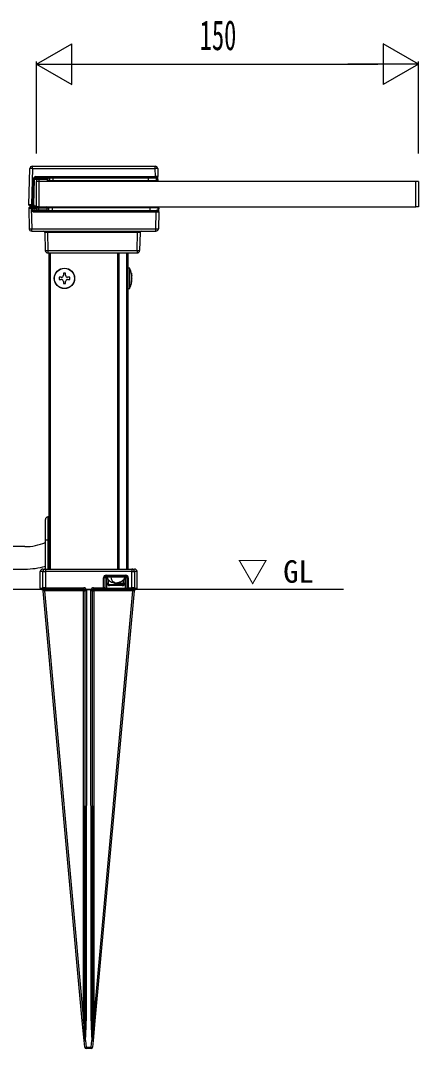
# Model space of a CAD drawing. Units: millimetres, scale not verified. Extents: x -841 to 841, y -594 to 594.
# Drawn here: x 2.8 to 159, y -239 to 164.1 of the extents above; entities that cross this region are included whole.
import ezdxf
from ezdxf.enums import TextEntityAlignment as Align

# ---------------------------------------------------------------- set-up
doc = ezdxf.new("R2010")
doc.units = ezdxf.units.MM
doc.header["$LTSCALE"] = 2
for name, color, linetype in [('0-1_USER1', 3, 'Continuous'), ('0-2_YKK_13', 4, 'Continuous'), ('0-3_YKK_D', 6, 'Continuous'), ('0-5_YSS_K', 3, 'Continuous')]:
    doc.layers.add(name, color=color, linetype=linetype)
doc.styles.add('ＭＳ ゴシック', font='')
doc.styles.get('ＭＳ ゴシック').set_extended_font_data('MS Gothic')

msp = doc.modelspace()

# ---------------------------------------------------------------- linework, layer by layer
at = {"layer": '0-2_YKK_13'}
for p, q in [((6.025, 91.792), (6.397, 106.011)), ((7.397, 106.011), (7.025, 91.792)), ((7.397, 106.011), (7.397, 106.984)), ((7.397, 106.984), (55.611, 106.984)), ((7.397, 106.011), (55.611, 106.011)), ((55.611, 106.011), (55.611, 106.984)), ((55.692, 102.898), (55.611, 106.011)), ((56.61, 106.011), (56.692, 102.898)), ((7.618, 91.792), (7.793, 101.812)), ((8.018, 91.779), (8.193, 101.795)), ((9.004, 101.795), (8.193, 101.795)), ((8.793, 102.898), (55.692, 102.898)), ((8.793, 102.898), (8.793, 102.384)), ((8.793, 102.384), (55.692, 102.384)), ((9.004, 101.795), (9.004, 102.384)), ((9.004, 101.795), (9.004, 100.984)), ((9.004, 90.984), (9.004, 100.984)), ((10.004, 100.984), (9.004, 100.984)), ((10.004, 100.984), (10.004, 90.984)), ((158.004, 100.984), (10.004, 100.984)), ((13.329, 100.984), (13.343, 101.795)), ((14.104, 101.384), (13.335, 101.384)), ((15.604, 101.384), (15.604, 102.384)), ((15.604, 101.384), (53.004, 101.384)), ((20.297, 101.384), (20.326, 100.984)), ((41.211, 101.384), (41.182, 100.984)), ((53.004, 101.384), (53.004, 102.384)), ((53.004, 101.384), (56.004, 101.384)), ((55.004, 101.384), (54.933, 100.984)), ((55.329, 100.984), (55.335, 101.384)), ((56.004, 102.384), (55.692, 102.384)), ((56.004, 102.384), (56.004, 101.384)), ((56.154, 101.795), (56.004, 101.795)), ((56.192, 102.384), (56.154, 102.384)), ((56.154, 101.795), (56.154, 102.384)), ((56.154, 101.795), (56.154, 100.984)), ((56.321, 101.795), (56.154, 101.795)), ((56.321, 101.795), (56.342, 100.984)), ((56.72, 101.812), (56.742, 100.984)), ((158.004, 90.984), (158.004, 100.984)), ((159.004, 100.984), (158.004, 100.984)), ((5.988, 90.476), (6.128, 82.467)), ((6.506, 91.386), (6.508, 91.279)), ((6.508, 91.279), (7.004, 91.279)), ((6.626, 91.484), (7.025, 91.484)), ((6.713, 90.984), (6.988, 90.984)), ((6.807, 90.984), (7.004, 90.984)), ((6.988, 90.984), (7.513, 90.984)), ((6.988, 90.984), (6.988, 90.476)), ((6.988, 90.476), (7.128, 82.467)), ((7.513, 90.476), (6.988, 90.476)), ((7.004, 91.386), (7.004, 91.484)), ((7.004, 91.279), (7.004, 91.386)), ((7.429, 91.279), (7.004, 91.279)), ((7.004, 91.279), (7.004, 90.984)), ((7.025, 91.792), (7.618, 91.792)), ((7.025, 91.484), (7.025, 91.792)), ((7.618, 91.484), (7.025, 91.484)), ((7.431, 91.386), (7.429, 91.279)), ((7.429, 91.279), (7.429, 90.984)), ((7.429, 90.984), (7.726, 90.984)), ((7.431, 91.386), (7.431, 91.484)), ((7.513, 90.984), (9.004, 90.984)), ((7.513, 90.476), (7.513, 90.984)), ((7.537, 89.076), (7.513, 90.476)), ((7.537, 89.076), (55.995, 89.076)), ((7.618, 91.484), (7.618, 91.792)), ((7.618, 91.484), (7.718, 91.484)), ((8.03, 91.779), (7.996, 91.639)), ((7.997, 91.674), (8.03, 91.779)), ((8.013, 90.493), (8.023, 89.879)), ((8.03, 91.779), (8.018, 91.779)), ((8.022, 91.279), (8.03, 91.779)), ((9.004, 91.279), (8.022, 91.279)), ((8.023, 89.879), (9.004, 89.879)), ((8.191, 90.984), (9.004, 90.984)), ((8.323, 89.584), (55.995, 89.584)), ((10.004, 90.984), (9.004, 90.984)), ((9.004, 90.493), (9.004, 89.879)), ((10.004, 90.493), (9.004, 90.493)), ((9.004, 89.879), (9.004, 89.584)), ((10.004, 90.984), (158.004, 90.984)), ((10.004, 89.879), (10.004, 90.493)), ((10.004, 89.879), (10.004, 89.584)), ((13.203, 90.584), (13.704, 90.584)), ((13.223, 89.879), (13.213, 90.493)), ((13.704, 90.584), (13.704, 89.584)), ((15.204, 90.584), (13.704, 90.584)), ((13.704, 89.584), (15.204, 89.584)), ((53.604, 90.584), (15.204, 90.584)), ((15.204, 90.584), (15.204, 89.584)), ((15.204, 89.584), (53.604, 89.584)), ((20.297, 90.584), (20.326, 90.984)), ((41.211, 90.584), (41.182, 90.984)), ((56.604, 90.584), (53.604, 90.584)), ((53.604, 89.584), (53.604, 90.584)), ((53.604, 89.584), (56.604, 89.584)), ((55.004, 90.584), (54.933, 90.984)), ((55.88, 82.467), (55.995, 89.076)), ((55.948, 90.984), (56.129, 90.984)), ((56.204, 90.584), (56.204, 90.984)), ((56.52, 90.493), (56.52, 90.984)), ((56.604, 90.584), (56.604, 89.584)), ((56.995, 89.076), (56.88, 82.467)), ((57.009, 89.86), (57.016, 90.253)), ((57.02, 90.476), (57.016, 90.253)), ((7.128, 82.467), (55.88, 82.467)), ((7.128, 81.484), (7.128, 82.467)), ((7.128, 81.484), (55.88, 81.484)), ((11.797, 81.484), (11.967, 81.46)), ((11.952, 81.484), (11.956, 81.47)), ((12.306, 80.999), (12.294, 80.998)), ((12.294, 80.998), (12.478, 73.958)), ((13.009, 81.479), (13, 81.484)), ((13.083, 81.46), (13.211, 81.484)), ((13.294, 80.998), (13.137, 80.999)), ((13.176, 81.483), (13.173, 81.484)), ((13.294, 81.484), (13.294, 80.998)), ((48.714, 80.998), (13.294, 80.998)), ((13.294, 80.998), (13.478, 73.958)), ((48.53, 73.958), (48.714, 80.998)), ((49.714, 80.998), (49.529, 73.958)), ((55.88, 81.484), (55.88, 82.467)), ((13.478, 73.958), (13.478, 72.984)), ((13.478, 72.984), (48.53, 72.984)), ((14.004, -51.016), (14.004, 72.984)), ((14.504, -51.016), (14.504, 72.984)), ((40.904, -51.016), (40.904, 72.984)), ((41.204, 72.984), (41.204, -51.016)), ((41.504, -51.016), (41.504, 72.984)), ((44.504, -51.016), (44.504, 72.984)), ((45.004, -51.016), (45.004, 72.984)), ((45.654, 66.928), (45.004, 66.984)), ((45.654, 59.041), (45.654, 66.928)), ((45.004, 58.984), (45.654, 59.041)), ((12.504, -39.516), (12.504, -31.548)), ((14.004, -30.516), (13.443, -30.55)), ((13.443, -30.55), (13.443, -39.516)), ((12.504, -51.016), (12.504, -39.516)), ((12.504, -39.516), (13.443, -39.516)), ((13.443, -39.516), (13.443, -51.016)), ((14.004, -39.516), (13.443, -39.516)), ((4.504, -42.216), (-10.496, -42.216)), ((-10.496, -51.016), (4.504, -51.016)), ((10.509, -58.516), (10.509, -52.016)), ((11.547, -52.016), (10.509, -52.016)), ((11.511, -51.016), (12.545, -51.016)), ((12.545, -51.016), (46.463, -51.016)), ((12.545, -51.016), (12.545, -52.016)), ((12.545, -52.016), (12.545, -58.364)), ((46.463, -52.016), (12.545, -52.016)), ((46.463, -51.016), (47.497, -51.016)), ((46.463, -51.016), (46.463, -52.016)), ((46.463, -52.016), (47.461, -52.016)), ((46.463, -58.364), (46.463, -52.016)), ((47.461, -52.016), (47.461, -58.368)), ((48.499, -52.016), (47.461, -52.016)), ((48.499, -58.516), (48.499, -52.016)), ((35.34, -58.364), (35.34, -54.402)), ((35.84, -54.402), (35.34, -54.402)), ((35.95, -54.511), (35.84, -54.402)), ((35.95, -58.473), (35.95, -54.511)), ((36.45, -54.511), (35.95, -54.511)), ((36.34, -53.402), (44.067, -53.402)), ((36.34, -53.902), (36.45, -54.011)), ((36.45, -54.011), (36.691, -54.011)), ((36.45, -54.511), (36.45, -58.482)), ((38.16, -54.234), (36.468, -54.234)), ((38.233, -54.016), (36.601, -54.016)), ((36.691, -54.016), (36.691, -54.011)), ((36.691, -56.529), (36.691, -54.617)), ((37.191, -55.241), (37.191, -56.529)), ((37.204, -55.255), (37.204, -56.516)), ((43.94, -54.234), (38.16, -54.234)), ((38.204, -53.947), (38.204, -54.016)), ((43.807, -54.016), (38.233, -54.016)), ((39.446, -56.034), (39.446, -56.414)), ((39.527, -56.452), (39.527, -56.107)), ((39.684, -56.228), (39.684, -56.414)), ((40.88, -56.371), (40.88, -56.452)), ((41.107, -56.292), (41.107, -56.414)), ((41.51, -56.307), (41.508, -56.52)), ((42.204, -54.016), (42.204, -53.947)), ((43.204, -56.516), (43.204, -55.255)), ((43.217, -56.529), (43.217, -55.241)), ((43.717, -54.011), (43.958, -54.011)), ((43.717, -54.011), (43.717, -54.016)), ((43.717, -54.617), (43.717, -56.529)), ((43.958, -54.011), (44.067, -53.902)), ((43.958, -58.482), (43.958, -54.511)), ((44.458, -54.511), (43.958, -54.511)), ((44.567, -54.402), (44.458, -54.511)), ((44.458, -54.511), (44.458, -58.473)), ((45.067, -54.402), (44.567, -54.402)), ((45.067, -54.402), (45.067, -58.364)), ((10.509, -58.516), (11.547, -58.368)), ((12.046, -58.868), (11.01, -59.016)), ((11.147, -59.016), (11.01, -59.016)), ((11.146, -58.999), (27.508, -58.998)), ((11.147, -59.016), (11.146, -58.999)), ((11.652, -59.545), (11.645, -59.463)), ((27.019, -228.206), (11.652, -59.545)), ((27.513, -59.498), (12.146, -59.499)), ((12.146, -59.499), (27.513, -228.16)), ((12.545, -58.364), (27.643, -58.364)), ((12.545, -58.364), (12.545, -58.864)), ((27.643, -58.864), (12.545, -58.864)), ((27.508, -58.998), (27.643, -58.864)), ((27.643, -58.364), (27.643, -58.864)), ((28.008, -228.16), (28.142, -59.364)), ((28.142, -59.364), (28.008, -59.498)), ((28.008, -59.498), (28.008, -228.16)), ((28.642, -59.409), (28.508, -228.206)), ((28.58, -59.016), (28.563, -59.019)), ((28.58, -59.016), (30.428, -59.016)), ((30.5, -228.206), (30.365, -59.409)), ((30.445, -59.019), (30.428, -59.016)), ((30.865, -59.364), (31, -228.16)), ((31, -59.498), (30.865, -59.364)), ((31, -228.16), (31, -59.498)), ((31.365, -58.864), (31.365, -58.364)), ((31.365, -58.364), (35.34, -58.364)), ((35.34, -58.864), (31.365, -58.864)), ((31.365, -58.864), (31.5, -58.998)), ((46.862, -59.499), (31.495, -59.498)), ((31.495, -228.16), (46.862, -59.499)), ((31.5, -58.998), (47.862, -58.999)), ((47.356, -59.545), (31.989, -228.206)), ((35.34, -58.864), (35.34, -58.364)), ((35.45, -58.973), (35.34, -58.864)), ((35.84, -58.364), (35.95, -58.473)), ((36.45, -58.482), (36.45, -58.981)), ((36.45, -58.482), (43.958, -58.482)), ((43.958, -58.981), (36.45, -58.981)), ((36.691, -56.529), (37.191, -56.529)), ((37.191, -56.529), (37.204, -56.516)), ((37.704, -57.016), (37.691, -57.029)), ((42.717, -57.529), (37.691, -57.529)), ((37.704, -57.016), (42.704, -57.016)), ((40.009, -56.455), (40.008, -56.52)), ((40.008, -56.52), (41.508, -56.52)), ((41.508, -56.52), (43.204, -56.52)), ((42.717, -57.029), (42.704, -57.016)), ((42.717, -57.029), (42.717, -57.529)), ((43.204, -56.516), (43.217, -56.529)), ((43.217, -56.529), (43.717, -56.529)), ((43.958, -58.981), (43.958, -58.482)), ((44.458, -58.473), (44.567, -58.364)), ((45.067, -58.864), (44.958, -58.973)), ((45.067, -58.364), (46.463, -58.364)), ((45.067, -58.364), (45.067, -58.864)), ((46.463, -58.864), (45.067, -58.864)), ((46.463, -58.864), (46.463, -58.364)), ((47.998, -59.016), (46.962, -58.868)), ((47.363, -59.463), (47.356, -59.545)), ((47.461, -58.368), (48.499, -58.516)), ((47.862, -58.999), (47.86, -59.016)), ((47.998, -59.016), (47.86, -59.016)), ((27.717, -235.871), (27.019, -228.206)), ((27.513, -228.16), (27.862, -235.825)), ((31.146, -235.825), (31.495, -228.16)), ((31.989, -228.206), (31.29, -235.871)), ((27.963, -238.561), (27.717, -235.871)), ((28.215, -235.871), (28.46, -238.561)), ((30.547, -238.561), (30.793, -235.871)), ((31.29, -235.871), (31.045, -238.561)), ((28.46, -238.561), (30.547, -238.561)), ((28.46, -239.016), (28.46, -238.561)), ((30.547, -239.016), (28.46, -239.016)), ((30.547, -239.016), (30.547, -238.561))]:
    msp.add_line(p, q, dxfattribs=at)
for points in [[(10.004, 102.384), (10.004, 101.795), (9.004, 101.795)], [(13.343, 101.795), (10.004, 101.795), (10.004, 100.984)], [(14.104, 102.384), (14.104, 101.384), (15.604, 101.384)], [(55.687, 102.393), (55.958, 102.403), (56.252, 102.456), (56.401, 102.518), (56.535, 102.615), (56.632, 102.748), (56.675, 102.903)], [(55.692, 102.384), (55.692, 102.424), (55.692, 102.536), (55.692, 102.702), (55.692, 102.898)], [(56.154, 102.384), (56.073, 102.384), (56.004, 102.384), (55.958, 102.384), (55.946, 102.384), (55.943, 102.384)], [(56.72, 101.812), (56.708, 102.21), (56.699, 102.486), (56.689, 102.634), (56.674, 102.679), (56.674, 102.679)], [(159.004, 100.984), (159.004, 90.984), (158.004, 90.984)], [(6.713, 90.984), (6.635, 90.984), (6.526, 90.984), (6.488, 90.984)], [(7.431, 91.386), (7.004, 91.386), (6.506, 91.386)], [(7.675, 91.387), (7.556, 91.386), (7.431, 91.386)], [(7.718, 91.484), (7.71, 91.483), (7.702, 91.477), (7.695, 91.468), (7.689, 91.456), (7.684, 91.441), (7.68, 91.424), (7.678, 91.406), (7.677, 91.387)], [(7.718, 91.484), (7.776, 91.49), (7.828, 91.505)], [(8.013, 90.493), (9.004, 90.493), (9.004, 90.984)], [(9.004, 89.879), (10.004, 89.879), (13.223, 89.879)], [(13.213, 90.493), (10.004, 90.493), (10.004, 90.984)], [(56.978, 89.072), (56.975, 89.128), (56.964, 89.184), (56.917, 89.289), (56.835, 89.38), (56.718, 89.452), (56.566, 89.505), (56.384, 89.541), (56.184, 89.563), (55.989, 89.576)], [(56.979, 89.242), (56.98, 89.241), (56.987, 89.262), (56.993, 89.316), (56.997, 89.406), (57.001, 89.53), (57.004, 89.685), (57.008, 89.862)], [(12.45, 81.149), (12.449, 81.147), (12.434, 81.133), (12.355, 81.045), (12.325, 81.011), (12.306, 80.999)], [(48.714, 81.484), (48.714, 81.448), (48.714, 81.343), (48.714, 81.185), (48.714, 80.998)], [(13.478, 73.958), (48.53, 73.958), (48.53, 72.984)], [(20.414, 64.214), (20.414, 65.034), (19.594, 65.034), (19.594, 64.214)], [(46.275, 65.035), (46.284, 64.878), (46.275, 64.721), (46.352, 64.358), (46.417, 63.964)], [(18.774, 63.394), (17.954, 63.394), (17.954, 62.574), (18.774, 62.574)], [(19.594, 61.754), (19.594, 60.934), (20.414, 60.934), (20.414, 61.754)], [(21.234, 62.574), (22.054, 62.574), (22.054, 63.394), (21.234, 63.394)], [(46.417, 62.892), (46.352, 62.728), (46.275, 62.578), (46.284, 62.199), (46.275, 61.82), (46.352, 61.971), (46.417, 62.135), (46.446, 62.196), (46.448, 62.191)], [(11.547, -58.368), (11.547, -52.016), (12.545, -52.016)], [(35.84, -54.402), (35.84, -58.364), (35.34, -58.364)], [(44.067, -53.402), (44.067, -53.902), (36.34, -53.902), (36.34, -53.402)], [(36.624, -54.511), (36.45, -54.511), (36.45, -54.011)], [(38.16, -54.234), (38.153, -54.198), (38.151, -54.16), (38.155, -54.122), (38.163, -54.087), (38.177, -54.058), (38.193, -54.035), (38.213, -54.02), (38.233, -54.016)], [(39.446, -56.414), (39.512, -56.442), (39.522, -56.452)], [(39.549, -56.377), (39.553, -56.378), (39.684, -56.414)], [(40.886, -56.452), (40.882, -56.455), (40.922, -56.453), (41.009, -56.437), (41.107, -56.414)], [(43.958, -54.011), (43.958, -54.511), (43.784, -54.511)], [(45.067, -58.364), (44.567, -58.364), (44.567, -54.402)], [(27.513, -228.16), (27.513, -59.498), (28.008, -59.498)], [(31, -59.498), (31.495, -59.498), (31.495, -228.16)], [(37.691, -57.529), (37.691, -57.029), (42.717, -57.029)], [(39.526, -56.455), (39.486, -56.453), (39.455, -56.447)]]:
    msp.add_lwpolyline(points, dxfattribs=at)
for radius in [4, 3.943]:
    msp.add_circle((20.004, 62.984), radius, dxfattribs=at)
for centre, radius, start, end in [((7.397, 105.984), 1, 90, 178.5), ((6.897, 96.456), 9.568, 87.00545, 92.99455), ((55.611, 105.984), 1, 1.5, 90), ((56.111, 96.456), 9.568, 87.00545, 92.99455), ((8.832, 101.858), 1.04, 92.16022, 182.52653), ((7.826, 97.98), 3.832, 84.50746, 90.49539), ((8.793, 101.784), 0.6, 90.00015, 179.0006), ((13.943, 101.784), 0.6, 90, 179), ((56.192, 84.579), 18.325, 88.43705, 91.56295), ((54.793, 101.771), 1.528, 0.89657, 23.67434), ((56.27, 107.536), 5.742, 270.50157, 274.49653), ((6.488, 90.484), 0.5, 89.99383, 181.00021), ((6.488, 117.942), 27.471, 268.95725, 271.04277), ((6.525, 62.863), 28.933, 89.01015, 90.98985), ((6.325, 91.784), 0.3, 178.49999, 270.00088), ((6.406, 91.384), 0.1, 1, 90), ((6.807, 91.284), 0.3, 181, 270), ((7.726, 115.58), 24.303, 269.30182, 270.69819), ((7.512, 97.65), 7.174, 270.00142, 273.99736), ((7.513, 90.484), 0.5, 1, 90), ((-23.353, 108.323), 36.395, 328.07373, 329.55188), ((-5.253, 109.705), 24.272, 301.80014, 304.01074), ((7.662, 87.016), 4.777, 85.72482, 90.5269), ((7.653, 91.744), 0.358, 273.59713, 342.91007), ((7.724, 91.282), 0.298, 270.36031, 359.37261), ((7.75, 91.655), 0.167, 278.35011, 314.05969), ((7.711, 91.783), 0.3, 292.58879, 1.71895), ((7.718, 91.784), 0.3, 328.34977, 359), ((8.045, 91.655), 0.052, 159.37635, 198.63851), ((8.323, 89.884), 0.3, 181, 270.00718), ((12.713, 90.484), 0.5, 1, 90), ((13.523, 89.884), 0.3, 181, 270), ((54.713, 90.484), 0.5, 11.53696, 62.57341), ((-139.817, 89.058), 195.812, 0.00532, 0.15418), ((56.495, 116.536), 27.465, 268.957, 271.04295), ((56.52, 90.484), 0.5, 358.99999, 90.0003), ((56.571, 84.163), 6.328, 85.93209, 89.69793), ((56.581, 83.965), 5.912, 85.84719, 89.77425), ((7.128, 82.484), 1, 181, 269.99995), ((6.628, 96.796), 14.338, 268.00182, 271.99818), ((11.794, 80.984), 0.5, 1.49999, 90), ((11.807, 80.986), 0.499, 1.49414, 71.37837), ((11.746, 85.69), 4.237, 272.98858, 276.89972), ((11.853, 81.026), 0.61, 11.66929, 48.7823), ((12.599, 80.956), 0.244, 52.50096, 127.49838), ((12.157, 81.32), 0.614, 343.79507, 15.48233), ((13.339, 82.109), 1.128, 238.34748, 259.68064), ((13.131, 84.352), 2.893, 262.41462, 269.05011), ((11.682, 81.062), 1.456, 357.53306, 15.83779), ((49.214, 61.684), 19.32, 88.51755, 91.48243), ((50.214, 80.984), 0.5, 90.0002, 178.50008), ((55.88, 82.484), 1, 270, 359), ((56.38, 96.795), 14.336, 268.00162, 271.99837), ((13.478, 73.984), 1, 181.5, 270), ((12.978, 83.513), 9.568, 267.00545, 272.99455), ((48.53, 73.984), 1, 270, 358.5), ((49.03, 83.513), 9.568, 267.00545, 272.99455), ((37.004, 63), 9.5, 11.77682, 24.42199), ((37.004, 63), 9.5, 8.44884, 11.77682), ((18.774, 64.214), 0.82, 270, 0), ((18.774, 61.754), 0.82, 0, 90), ((21.234, 64.214), 0.82, 180, 270), ((21.234, 61.754), 0.82, 90, 180), ((37.004, 62.969), 9.5, 335.57801, 348.21423), ((37.004, 62.969), 9.5, 348.21423, 352.88582), ((44.985, 63.937), 1.472, 353.79513, 13.36125), ((43.153, 62.224), 3.307, 350.72617, 358.98488), ((43.553, 63.428), 2.914, 349.40583, 10.59417), ((43.757, 62.593), 2.71, 351.60365, 8.31047), ((13.504, -31.548), 1, 93.5, 180), ((4.504, -21.616), 20.6, 270, 292.85184), ((4.504, -21.616), 29.4, 270, 285.78979), ((12.546, -52.015), 0.999, 90.05353, 180.05343), ((46.462, -52.015), 0.999, 359.94657, 89.94647), ((36.45, -54.511), 0.5, 90.00511, 179.99489), ((36.601, -54.166), 0.15, 90, 207.18017), ((40.204, -52.316), 4.2, 207.18017, 259.72024), ((42.126, -53.258), 4.084, 193.82909, 221.82579), ((40.132, -54.707), 1.84, 223.12832, 248.09577), ((39.083, -53.408), 2.574, 263.46009, 269.99748), ((39.083, -53.408), 2.574, 270.00252, 276.53991), ((40.718, -54.707), 1.84, 223.12832, 248.09577), ((40.016, -55.107), 1.349, 255.73955, 269.6966), ((40.378, -55.139), 1.321, 254.81475, 285.18525), ((39.951, -53.336), 3.173, 284.10568, 304.07695), ((40.204, -52.316), 4.2, 280.22728, 332.81983), ((40.334, -53.336), 3.173, 284.10568, 304.07695), ((41.92, -54.878), 1.103, 260.00935, 279.99065), ((43.807, -54.166), 0.15, 332.81983, 90), ((43.958, -54.511), 0.5, 0.00511, 89.99489), ((12.046, -58.368), 0.5, 179.9834, 269.91182), ((11.878, -57.934), 1.547, 261.32252, 279.68701), ((26.18, -214.888), 156.021, 95.16066, 95.34268), ((27.508, -59.498), 0.5, 0.00511, 89.99489), ((12.892, -59.376), 14.622, 359.52031, 1.47969), ((27.599, -56.992), 2.244, 283.09267, 295.45748), ((28.521, -57.969), 1.445, 254.81224, 274.81826), ((30.487, -57.969), 1.445, 265.18174, 285.18776), ((31.409, -56.992), 2.244, 244.54252, 256.90733), ((31.5, -59.498), 0.5, 90.00511, 179.99489), ((46.116, -59.376), 14.622, 178.52031, 180.47969), ((35.34, -58.364), 0.5, 270.00511, 359.99489), ((35.45, -58.473), 0.5, 270.00511, 359.99489), ((39.508, -56.516), 0.5, 270, 359.5), ((41.008, -56.516), 0.5, 270, 359.5), ((44.958, -58.473), 0.5, 180.00511, 269.99489), ((45.067, -58.364), 0.5, 180.00511, 269.99489), ((32.828, -214.888), 156.021, 84.65732, 84.83934), ((47.13, -57.934), 1.547, 260.31299, 278.67748), ((46.962, -58.368), 0.5, 270.08818, 0.0166), ((41.547, -383.549), 156.021, 95.16066, 95.34268), ((28.387, -226.766), 1.445, 254.81224, 274.81826), ((30.621, -226.766), 1.445, 265.18174, 285.18776), ((17.461, -383.549), 156.021, 84.65732, 84.83934), ((27.868, -236.099), 0.273, 91.3702, 123.51678), ((27.966, -234.486), 1.407, 259.81035, 280.18965), ((28.571, -231.699), 4.187, 260.2482, 265.12744), ((30.437, -231.699), 4.187, 274.87256, 279.7518), ((31.042, -234.486), 1.407, 259.81035, 280.18965), ((31.14, -236.099), 0.273, 56.48322, 88.6298), ((28.46, -238.516), 0.5, 185.20591, 270), ((28.212, -237.176), 1.407, 259.81035, 280.18965), ((30.547, -238.516), 0.5, 270, 354.79409), ((30.796, -237.176), 1.407, 259.81035, 280.18965)]:
    msp.add_arc(centre, radius, start, end, dxfattribs=at)
for centre, major_axis, ratio, start_param, end_param in [((11.511, -52.016), (1.002, 0), 0.998135, 1.5707963, 3.1415927), ((47.497, -52.016), (-1.002, 0), 0.998135, 3.1415927, 4.712389), ((36.341, -54.402), (-0.707, 0.707), 0.999924, 5.4978252, 7.0685454), ((36.341, -54.402), (0.354, -0.354), 0.999772, 2.3562326, 3.9269527), ((36.691, -54.02), (1, 0), 0.008727, 0.5286444, 1.5707963), ((40.204, -53.961), (2.5, 0), 0.008727, 5.6396842, 10.0682791), ((43.717, -54.02), (1, 0), 0.008727, 1.5707963, 2.6129482), ((44.067, -54.402), (-0.707, -0.707), 0.999924, 2.3562326, 3.9269527), ((44.067, -54.402), (0.354, 0.354), 0.999772, 5.4978252, 7.0685454), ((11.01, -58.516), (-0.496, -0.071), 0.998097, 6.141725, 7.7119886), ((11.146, -59.499), (0.372, -0.342), 0.98278, 0.8254015, 2.305341), ((11.146, -59.499), (0.996, -0.006), 0.501762, 0.0937423, 1.5736819), ((11.147, -59.516), (0.045, -0.498), 0.999962, 1.5707963, 3.0507359), ((12.545, -58.368), (1, 0), 0.004363, 1.5707963, 3.0805061), ((12.545, -58.868), (0.5, 0), 0.008727, 1.5707963, 3.0805061), ((12.15, -59.499), (-0.091, 0.5), 0.008447, 1.4871286, 1.569259), ((27.643, -59.364), (0.707, 0.707), 0.999924, 5.8533548, 7.0685454), ((27.643, -59.364), (0.354, 0.354), 0.999772, 5.8777142, 7.0685454), ((27.642, -59.364), (0.207, 0.456), 0.997587, 5.1381795, 5.5180685), ((27.642, -59.409), (0.404, 0.916), 0.998821, 5.1277619, 5.5287621), ((31.366, -59.409), (-0.404, 0.916), 0.998821, 0.7544232, 1.1554234), ((31.365, -59.364), (0.707, -0.707), 0.999924, 2.3562326, 3.5714231), ((31.366, -59.364), (-0.207, 0.456), 0.997587, 0.7651168, 1.1450058), ((31.365, -59.364), (0.354, -0.354), 0.999772, 2.3562326, 3.5470637), ((36.45, -58.973), (1, 0), 0.008727, 3.1503193, 4.712389), ((36.45, -58.473), (0.5, 0), 0.017454, 3.1503193, 4.712389), ((37.691, -56.529), (0.707, 0.707), 0.999924, 2.3562326, 3.9269527), ((37.691, -56.529), (0.354, 0.354), 0.999772, 2.3562326, 3.9269527), ((37.704, -56.516), (0.5, 0), 0.999924, 3.1416688, 4.712389), ((42.704, -56.516), (0.5, 0), 0.999924, 4.712389, 6.2831092), ((42.717, -56.529), (-0.707, 0.707), 0.999924, 2.3562326, 3.9269527), ((42.717, -56.529), (0.354, -0.354), 0.999772, 5.4978252, 7.0685454), ((43.958, -58.473), (0.5, 0), 0.017454, 4.712389, 6.2744587), ((43.958, -58.973), (1, 0), 0.008727, 4.712389, 6.2744587), ((46.463, -58.368), (1, 0), 0.004363, 0.0610865, 1.5707963), ((46.463, -58.868), (0.5, 0), 0.008727, 0.0610865, 1.5707963), ((46.858, -59.499), (0.091, 0.5), 0.008447, 4.7139263, 4.7960567), ((47.862, -59.499), (0.996, 0.006), 0.501762, 1.5679108, 3.0478503), ((47.86, -59.516), (-0.045, -0.498), 0.999962, 3.2324494, 4.712389), ((47.862, -59.499), (0.372, 0.342), 0.98278, 0.8362517, 2.3161912), ((47.998, -58.516), (0.496, -0.071), 0.998097, 4.854382, 6.4246456), ((27.508, -228.064), (0, 10.976), 0.045556, 3.9269908, 4.7036623), ((27.508, -228.11), (0, 10.976), 0.091111, 3.9269908, 4.7036623), ((31.5, -228.11), (0, 10.976), 0.091111, 1.579523, 2.3561945), ((31.5, -228.064), (0, 10.976), 0.045556, 1.579523, 2.3561945)]:
    msp.add_ellipse(centre, major_axis=major_axis, ratio=ratio, start_param=start_param, end_param=end_param, dxfattribs=at)
at = {"layer": '0-3_YKK_D'}
for p, q in [((9.004, 146.984), (22.86, 154.984)), ((22.86, 138.984), (22.86, 154.984)), ((159.004, 146.984), (145.148, 154.984)), ((145.148, 154.984), (145.148, 138.984)), ((9.004, 111.984), (9.004, 147.984)), ((9.004, 146.984), (22.86, 138.984)), ((9.004, 146.984), (36.717, 146.984)), ((25.004, 146.984), (143.004, 146.984)), ((159.004, 146.984), (131.291, 146.984)), ((159.004, 146.984), (145.148, 138.984)), ((159.004, 111.984), (159.004, 147.984))]:
    msp.add_line(p, q, dxfattribs=at)
at = {"layer": '0-5_YSS_K'}
msp.add_line((129.504, -59.016), (-70.496, -59.016), dxfattribs=at)

# ---------------------------------------------------------------- texts
at = {"layer": '0-1_USER1', "style": 'ＭＳ ゴシック'}
msp.add_text('▽ GL', height=8.798, dxfattribs=at).set_placement((87.904, -59.016), align=Align.BOTTOM_LEFT)
at = {"layer": '0-3_YKK_D', "style": 'ＭＳ ゴシック', "width": 0.6}
msp.add_text('150', height=11.73, dxfattribs=at).set_placement((73.124, 148.984), align=Align.BOTTOM_LEFT)

doc.saveas('drawing.dxf')
